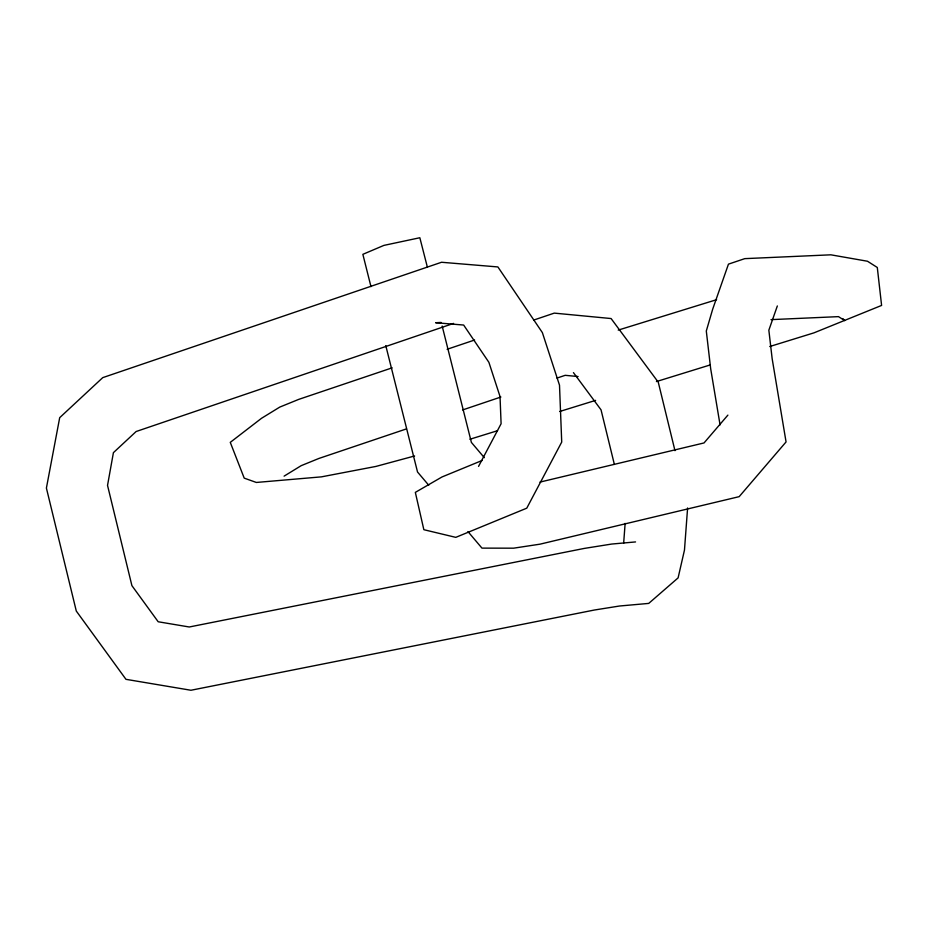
<?xml version="1.0" encoding="UTF-8"?>
<svg xmlns="http://www.w3.org/2000/svg" width="928" height="928" viewBox="0 0 928 928"><rect width="100%" height="100%" fill="white"/><g stroke="black" fill="none" stroke-linecap="round" stroke-linejoin="round"><path stroke-width="1.39" d="M623.651 543.251L625.136 523.392M687.602 507.964L684.47 550.072L678.101 577.889L648.718 603.409L619.568 606.007L594.396 610.021L190.948 690.258L125.964 679.331L76.293 611.053L46.4 488.07L59.694 417.67L102.741 377.638L441.531 262.264L497.895 266.939L542.37 332.607L559.503 385.19L561.718 442.076L526.768 508.173L455.787 537.358L423.852 529.702L415.338 492.374L442.018 476.957L482.212 460.439M777.339 305.95L768.848 330.194L772.154 358.684L786.062 441.937L739.175 496.654L540.015 544.168L513.602 548.181L481.968 548.123L467.956 531.582M478.546 466.39L501.097 423.736L500.03 396.523L488.894 362.326L463.652 325.044L435.626 322.724L441.136 322.445M727.888 415.118L704.027 442.946L539.957 482.096M284.096 476.145L301.194 465.659L318.919 458.444L406.487 428.887M453.583 323.408L136.138 431.52L113.413 452.655L107.532 485.39L131.904 585.638L158.178 621.76L189.266 626.992L584.315 548.413L611.691 544.052L635.552 541.929M392.173 367.836L298.77 399.365L279.78 407.09L261.522 418.296L230.272 442.366L244.215 478.129L256.348 482.456L321.39 476.864L375.886 466.436L414.607 455.973M447.122 349.288L474.602 340.019M533.67 320.079L554.271 313.119L611.1 318.548L658.265 382.197L674.969 450.66M462.573 409.956L500.888 397.022M556.986 378.09L565.187 375.318L578.074 376.548M618.234 330.101L716.59 299.686M469.893 439.257L497.524 430.708M559.7 411.487L595.625 400.374M656.421 381.57L710.303 364.913M769.718 346.538L813.937 332.862L881.6 305.428L877.296 267.484L867.494 261.244L830.873 254.817L744.766 258.645L728.457 264.144L712.658 309.268L706.301 331.006L710.674 368.694L720.07 424.908M771.006 319.638L838.483 316.634L844.758 320.624L842.821 318.594M484.312 457.666L471.389 442.412L442.169 326.053M428.736 485.24L417.53 472.004L385.781 345.61M573.446 372.615L601.042 409.851L614.371 464.441M427.379 267.171L419.839 237.742L383.89 245.398L362.86 254.33L370.968 286.624"/></g></svg>
